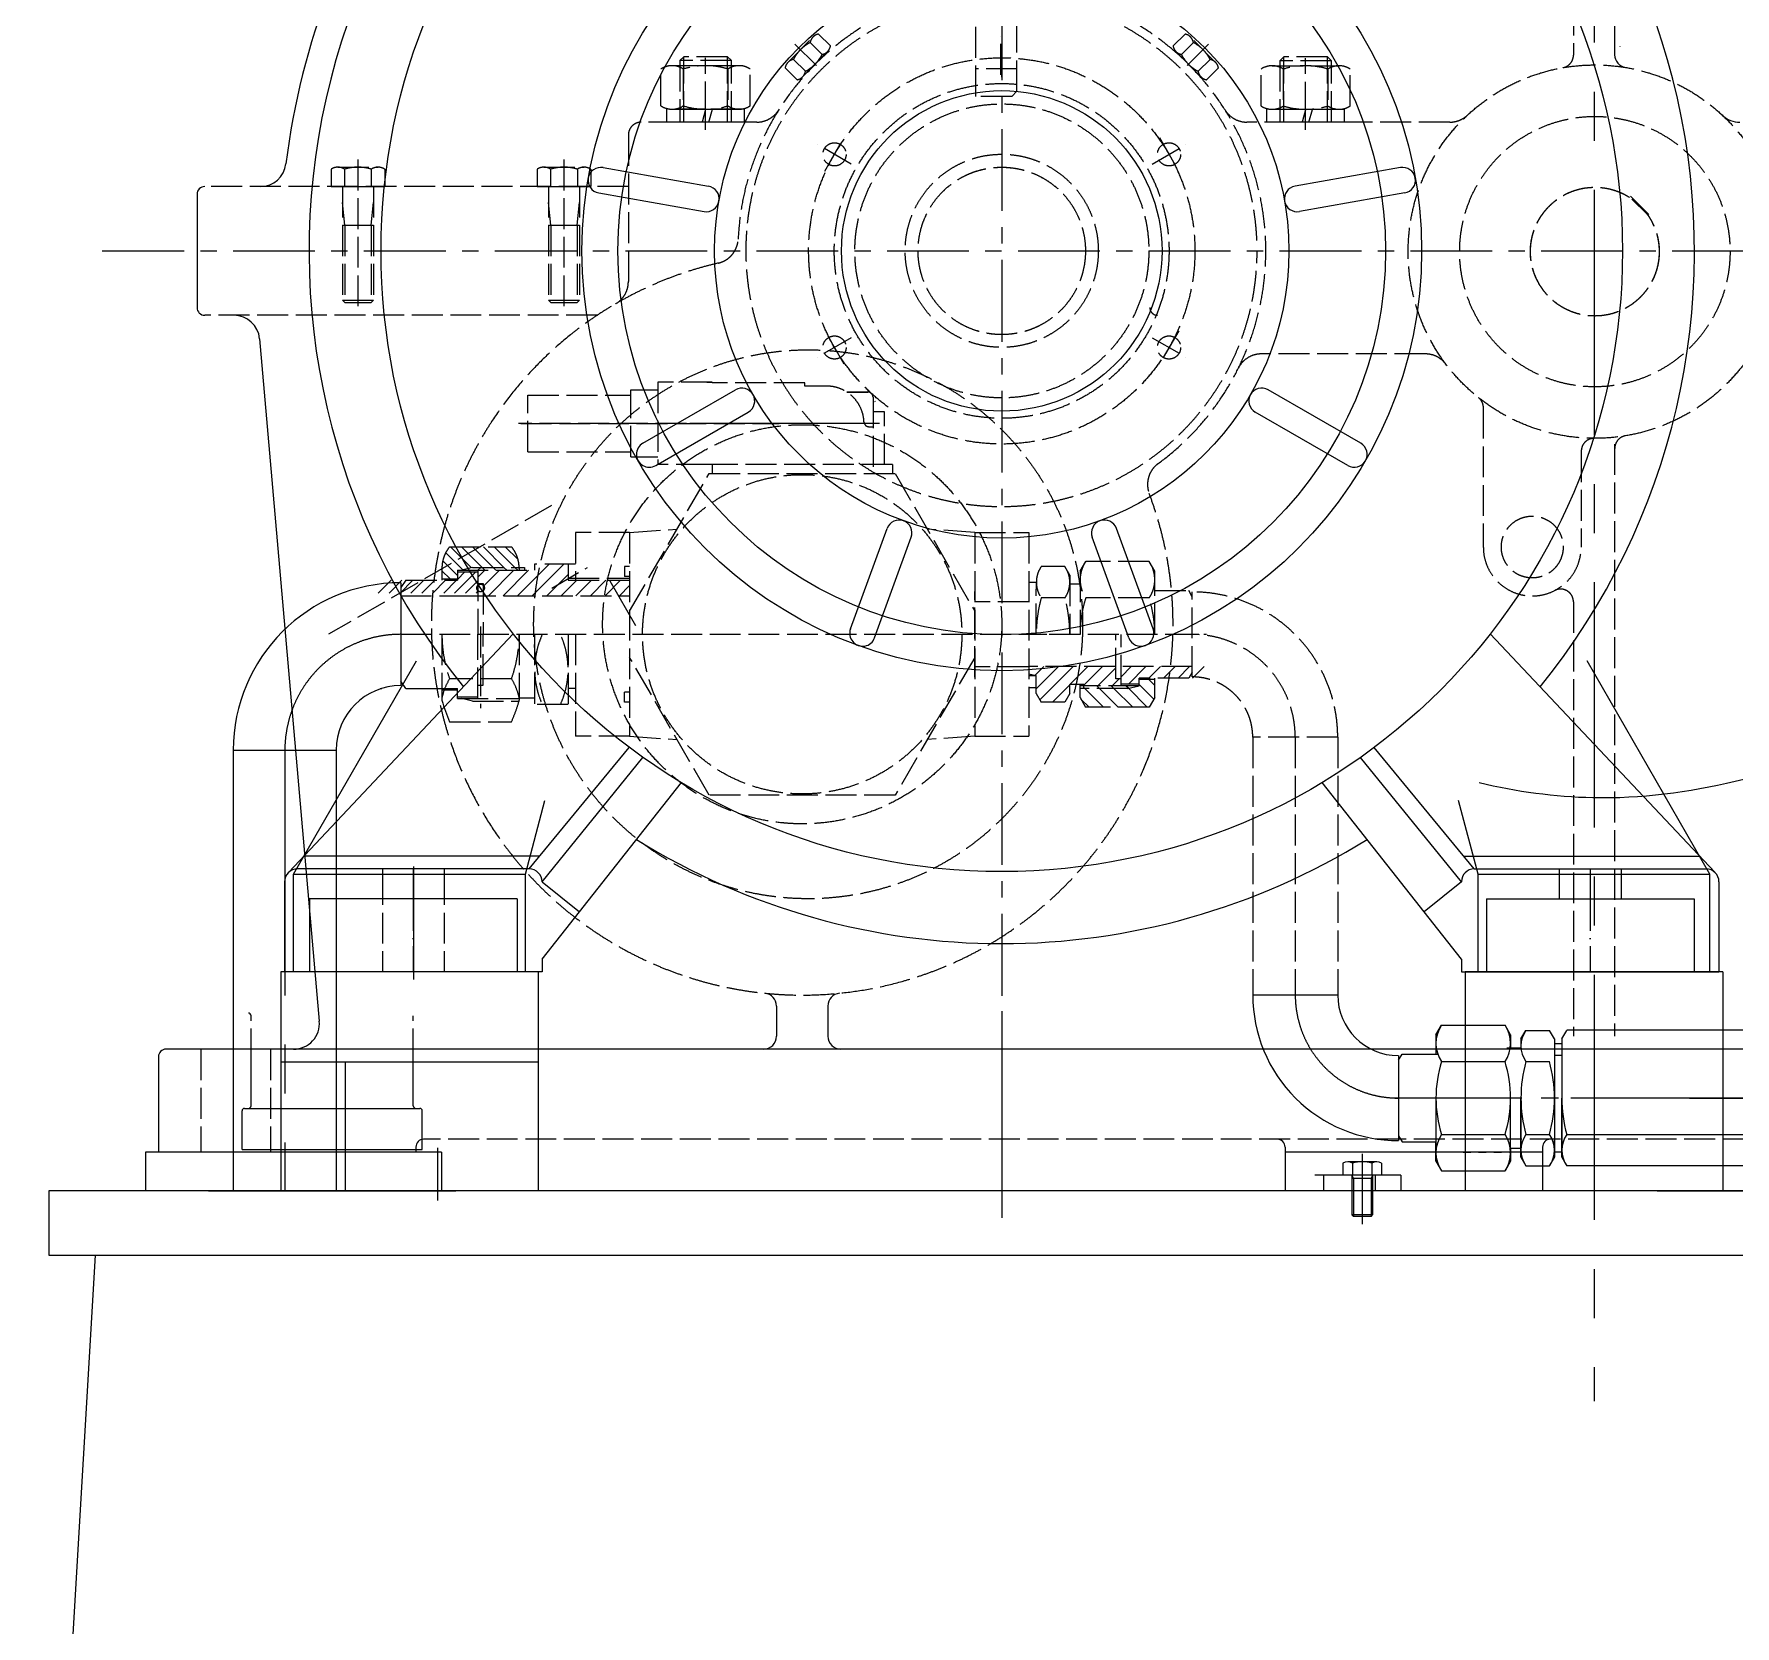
# Model space of a CAD drawing. Header units: millimetres. Extents: x 1925 to 561113, y 7411 to 433459.
# Drawn here: x 117034 to 133811, y 329685 to 345388 of the extents above; entities that cross this region are included whole.
import ezdxf

# ---------------------------------------------------------------- set-up
doc = ezdxf.new("R2010")
doc.units = ezdxf.units.MM
doc.header["$LTSCALE"] = 25.4
for name, pattern in [('ACAD_ISO02W100', [15, 12, -3]), ('ACAD_ISO04W100', [30, 24, -3, 0, -3]), ('CENTER', [50.8, 31.75, -6.35, 6.35, -6.35]), ('EB_DASH', [6, 3, -3]), ('EB_DASHDOTDOT', [45, 30, -3, 3, -3, 3, -3])]:
    doc.linetypes.add(name, pattern=pattern)
for name, color, linetype, lineweight in [('CAXA0', 7, 'Continuous', 5), ('CAXA1', 5, 'CENTER', 5), ('CAXA2', 6, 'EB_DASH', 5), ('CAXA3', 7, 'Continuous', 5), ('图层1', 1, 'ACAD_ISO04W100', 5)]:
    doc.layers.add(name, color=color, linetype=linetype, lineweight=lineweight)

msp = doc.modelspace()

# ---------------------------------------------------------------- linework, layer by layer
at = {"color": 7, "lineweight": 5}
for p, q in [((122647.11, 344070.84), (123685.93, 343887.66)), ((130509.96, 344070.84), (129471.14, 343887.66)), ((122603, 343820.7), (123641.82, 343637.52)), ((130554.07, 343820.7), (129515.25, 343637.52)), ((123038.4, 341351.41), (123951.93, 341878.83)), ((130118.67, 341351.41), (129205.14, 341878.83)), ((123165.4, 341131.44), (124078.93, 341658.86)), ((129991.67, 341131.44), (129078.14, 341658.86)), ((125086.16, 339519.73), (125446.94, 340510.96)), ((125324.84, 339432.86), (125685.62, 340424.09)), ((127832.22, 339432.86), (127471.44, 340424.09)), ((128070.9, 339519.73), (127710.13, 340510.96)), ((119546.36, 337119.78), (121760.33, 339471.16)), ((133610.71, 337119.78), (131396.73, 339471.16)), ((121917.63, 337152.66), (122903.88, 338351.58)), ((122044.63, 337025.66), (123038.96, 338253.07)), ((131112.43, 337025.66), (130118.11, 338253.07)), ((131239.43, 337152.66), (130253.19, 338351.58)), ((122044.63, 336263.66), (123418.56, 338004.7)), ((131112.43, 336263.66), (129738.5, 338004.7)), ((122022.11, 337279.66), (119696.9, 337279.66)), ((131134.96, 337279.66), (133460.16, 337279.66)), ((121917.63, 337152.66), (119631.63, 337152.66)), ((121917.63, 337152.66), (119631.63, 337152.66)), ((131239.43, 337152.66), (133525.43, 337152.66)), ((131239.43, 337152.66), (133525.43, 337152.66)), ((119504.63, 337025.66), (119504.63, 336136.66)), ((122044.63, 337025.66), (122412.87, 336730.29)), ((131112.43, 337025.66), (130744.2, 336730.29)), ((133652.43, 337025.66), (133652.43, 336136.66)), ((121798.76, 336856.43), (119750.51, 336856.43)), ((119750.51, 336856.43), (119750.51, 336136.66)), ((121798.76, 336856.43), (121798.76, 336136.66)), ((131358.31, 336856.43), (133406.56, 336856.43)), ((131358.31, 336856.43), (131358.31, 336136.66)), ((133406.56, 336856.43), (133406.56, 336136.66)), ((122044.63, 336263.66), (122044.63, 336136.66)), ((131112.43, 336263.66), (131112.43, 336136.66)), ((122044.63, 336136.66), (119504.63, 336136.66)), ((131112.43, 336136.66), (133652.43, 336136.66))]:
    msp.add_line(p, q, dxfattribs=at)
for radius in [6122.46, 4141.47, 3785.12, 2832.62, 1580.79]:
    msp.add_circle((126578.53, 343248.66), radius, dxfattribs=at)
for centre, radius, start, end in [((126578.53, 343248.66), 6832.6, 115.549542, 218.999144), ((126578.53, 343248.66), 6832.6, 321.000856, 64.450458), ((122625.05, 343945.77), 127, 80, 260), ((130532.02, 343945.77), 127, 280, 100), ((123663.87, 343762.59), 127, 260, 80), ((129493.19, 343762.59), 127, 100, 280), ((124015.43, 341768.85), 127, 300, 120), ((129141.64, 341768.85), 127, 60, 240), ((123101.9, 341241.43), 127, 120, 300), ((130055.17, 341241.43), 127, 240, 60), ((125566.28, 340467.53), 127, 340, 160), ((127590.78, 340467.53), 127, 20, 200), ((125205.5, 339476.29), 127, 160, 340), ((127951.56, 339476.29), 127, 200, 20), ((126578.53, 343248.66), 6832.6, 238.174872, 301.825128), ((119631.63, 337025.66), 127, 90, 180), ((121917.63, 337025.66), 127, 0, 90), ((131239.43, 337025.66), 127, 90, 180), ((133525.43, 337025.66), 127, 0, 90)]:
    msp.add_arc(centre, radius, start, end, dxfattribs=at)
at = {"layer": 'CAXA0', "color": 7, "linetype": 'Continuous', "lineweight": 5}
for p, q in [((132623.85, 347586.36), (132623.85, 345183.55)), ((118641.26, 343807.34), (118641.26, 342690.01)), ((119258.34, 342381.95), (119847.23, 335650.94)), ((121263.07, 340101.99), (121094.08, 340270.98)), ((121348.61, 340124.22), (121142.54, 340330.29)), ((121453.5, 340127.09), (121250.3, 340330.29)), ((121561.26, 340127.09), (121358.06, 340330.29)), ((121669.03, 340127.09), (121465.83, 340330.29)), ((121776.79, 340127.09), (121573.59, 340330.29)), ((121807.51, 340204.13), (121681.35, 340330.29)), ((121136.75, 340012.79), (121056.89, 340092.65)), ((121209.29, 340048.01), (121065.27, 340192.03)), ((121182.18, 339873.09), (121391.73, 340082.64)), ((121209.29, 340007.96), (121283.97, 340082.64)), ((121412.49, 340031.56), (121480.09, 340099.15)), ((121481.44, 340099.15), (121453.5, 340127.09)), ((121469.32, 339944.7), (121623.77, 340099.15)), ((121515.99, 339847.69), (121767.45, 340099.15)), ((121589.2, 340099.15), (121561.26, 340127.09)), ((121659.68, 339847.69), (121911.14, 340099.15)), ((121696.97, 340099.15), (121669.03, 340127.09)), ((121804.73, 340099.15), (121776.79, 340127.09)), ((121803.36, 339847.69), (122115.27, 340159.6)), ((121947.05, 339847.69), (122258.95, 340159.6)), ((121971.29, 340159.3), (121971.58, 340159.6)), ((120427.84, 339873.09), (120554.84, 340000.09)), ((120535.6, 339873.09), (120662.6, 340000.09)), ((120643.37, 339873.09), (120770.37, 340000.09)), ((120701.29, 340000.09), (120650.49, 339929.12)), ((120650.49, 339975.51), (120650.49, 338960.76)), ((120751.13, 339873.09), (120878.13, 340000.09)), ((120858.89, 339873.09), (120985.89, 340000.09)), ((120966.66, 339873.09), (121093.66, 340000.09)), ((121074.42, 339873.09), (121201.42, 340000.09)), ((121289.95, 339873.09), (121412.49, 339995.63)), ((122090.73, 339847.69), (122301.49, 340058.45)), ((122234.41, 339847.69), (122386.81, 340000.09)), ((122378.1, 339847.69), (122530.5, 340000.09)), ((122521.78, 339847.69), (122674.18, 340000.09)), ((122665.47, 339847.69), (122817.87, 340000.09)), ((122969.92, 339552.12), (122715.92, 339992.06)), ((122809.15, 339847.69), (122908.55, 339947.09)), ((121397.71, 339873.09), (121412.49, 339887.87)), ((119593.76, 337101.94), (120804.96, 339205.89)), ((126845.55, 339142.52), (126850.81, 339147.77)), ((126909.16, 339062.44), (126994.49, 339147.77)), ((126918.73, 338928.32), (127138.18, 339147.77)), ((126954.5, 338820.41), (127281.86, 339147.77)), ((127250.39, 338971.18), (127426.98, 339147.77)), ((127388.66, 338965.77), (127570.66, 339147.77)), ((127524.81, 338958.24), (127703.77, 339137.2)), ((127757.03, 339048.21), (127856.6, 339147.77)), ((127828.25, 338975.74), (128000.28, 339147.77)), ((128030.16, 339033.96), (128143.96, 339147.77)), ((128173.69, 339033.81), (128287.65, 339147.77)), ((128317.22, 339033.66), (128431.33, 339147.77)), ((128460.74, 339033.5), (128575.02, 339147.77)), ((133563.76, 337101.94), (132352.55, 339205.89)), ((120447.29, 338933.29), (120465.45, 338933.29)), ((120701.42, 338933.29), (120650.49, 339004.44)), ((120701.42, 338933.29), (121056.89, 338933.29)), ((127077.82, 338798.62), (127248.96, 338969.76)), ((127398.04, 338932.95), (127388.64, 338942.37)), ((127398.04, 338932.95), (127388.64, 338942.37)), ((127583.3, 338747.36), (127398.04, 338932.95)), ((127583.3, 338747.36), (127398.04, 338932.95)), ((127541.73, 338932.82), (127516.35, 338958.24)), ((127541.73, 338932.82), (127516.35, 338958.24)), ((127726.98, 338747.23), (127541.73, 338932.82)), ((127726.98, 338747.23), (127541.73, 338932.82)), ((127685.41, 338932.69), (127660.03, 338958.11)), ((127685.41, 338932.69), (127660.03, 338958.11)), ((127668.37, 338958.11), (127738.15, 339027.89)), ((127870.67, 338747.1), (127685.41, 338932.69)), ((127870.67, 338747.1), (127685.41, 338932.69)), ((127827.53, 338934.13), (127803.72, 338957.98)), ((127827.53, 338934.13), (127803.72, 338957.98)), ((128014.35, 338746.98), (127827.53, 338934.13)), ((128014.35, 338746.98), (127827.53, 338934.13)), ((128077.8, 338827.22), (127934.77, 338970.52)), ((128077.8, 338827.22), (127934.77, 338970.52)), ((128087.16, 338961.66), (128027.64, 339021.28)), ((128087.16, 338961.66), (128027.64, 339021.28)), ((127439.61, 338747.49), (127360.07, 338827.17)), ((127439.61, 338747.49), (127360.07, 338827.17)), ((118998.71, 338323.73), (120013.46, 338323.73)), ((118998.71, 338323.73), (118998.71, 333977.73)), ((118998.71, 338323.73), (119759.46, 338323.73)), ((120013.46, 338323.73), (120013.46, 333977.73)), ((121879.76, 337101.94), (122072.8, 337828.63)), ((131277.76, 337101.94), (131084.72, 337828.63)), ((119593.76, 337101.94), (121879.76, 337101.94)), ((119593.76, 336136.74), (119593.76, 337101.94)), ((121879.76, 336136.74), (121879.76, 337101.94)), ((131277.76, 337101.94), (133563.76, 337101.94)), ((131277.76, 336136.74), (131277.76, 337101.94)), ((133563.76, 336136.74), (133563.76, 337101.94)), ((122006.76, 336136.81), (119466.49, 336136.81)), ((119466.49, 336136.81), (119466.49, 333977.73)), ((122006.76, 336136.81), (122006.76, 333977.73)), ((131150.76, 336136.81), (131150.76, 333977.75)), ((133690.49, 336136.81), (131150.76, 336136.81)), ((133690.49, 336136.81), (133690.49, 333977.73)), ((129892.53, 335908.42), (129054.33, 335908.42)), ((124356.26, 335800.44), (124356.26, 335501.81)), ((124864.26, 335800.43), (124864.26, 335501.81)), ((130861.38, 335514.84), (130916.98, 335611.15)), ((130916.98, 335611.15), (131542.38, 335611.15)), ((131597.98, 335514.84), (131542.38, 335611.15)), ((131699.58, 335476.53), (131747.97, 335560.35)), ((131747.97, 335560.35), (131981.38, 335560.35)), ((132029.78, 335476.53), (131981.38, 335560.35)), ((132103.44, 335476.53), (132151.83, 335560.35)), ((134697.35, 335560.53), (132151.83, 335560.53)), ((134697.35, 335560.53), (133242.54, 335560.53)), ((137170.48, 335374.81), (118336.46, 335374.81)), ((130861.38, 335514.84), (130861.38, 335324.13)), ((131559.88, 335387.63), (131699.58, 335387.63)), ((131597.98, 335514.84), (131597.98, 335387.63)), ((131699.58, 335476.53), (131699.58, 335387.63)), ((132029.78, 335476.53), (132029.78, 335311.43)), ((132103.44, 335425.82), (132029.78, 335425.82)), ((132103.44, 335476.53), (132103.44, 334359.02)), ((118260.26, 335298.61), (118260.26, 334358.81)), ((122006.76, 335247.81), (119466.49, 335247.81)), ((120101.49, 335247.81), (120101.49, 333977.73)), ((130493.08, 335264.84), (130527.31, 335324.13)), ((130493.08, 335311.41), (130493.08, 334473.32)), ((130527.31, 335324.13), (130880.08, 335324.13)), ((130916.98, 335251.92), (131542.38, 335251.92)), ((131747.97, 335251.74), (131981.38, 335251.74)), ((132103.44, 335311.52), (132029.78, 335311.52)), ((132029.78, 335311.43), (132029.78, 334308.13)), ((130861.38, 334892.33), (130861.38, 334269.81)), ((131597.98, 334269.81), (131597.98, 334892.33)), ((131699.58, 334892.42), (131699.58, 334308.13)), ((131699.58, 334308.13), (131699.58, 334892.33)), ((132103.44, 334892.42), (132103.44, 334308.13)), ((132103.44, 334308.13), (132103.44, 334892.33)), ((119085.49, 334384.13), (119085.49, 334765.13)), ((119110.89, 334790.53), (120838.09, 334790.53)), ((120799.99, 334790.53), (120838.09, 334790.53)), ((120863.49, 334384.13), (120863.49, 334765.13)), ((119085.49, 334384.13), (120863.49, 334384.13)), ((120800.26, 334409.61), (120800.26, 334358.81)), ((129372.64, 334409.63), (129372.64, 334358.83)), ((129372.76, 334409.61), (129372.76, 334358.81)), ((130493.08, 334519.82), (130527.31, 334460.53)), ((130527.31, 334460.53), (130861.38, 334460.53)), ((130861.38, 334269.81), (130861.38, 334460.53)), ((130916.98, 334532.92), (131542.38, 334532.92)), ((131597.98, 334397.03), (131597.98, 334269.81)), ((131597.98, 334397.03), (131699.58, 334397.03)), ((131699.58, 334397.03), (131699.58, 334308.13)), ((131747.97, 334532.92), (131981.38, 334532.92)), ((131912.76, 334409.63), (131912.76, 333977.73)), ((132029.78, 334308.13), (132029.78, 334473.23)), ((132103.44, 334397.03), (132103.44, 334308.13)), ((132151.83, 334532.92), (134697.35, 334532.92)), ((118133.26, 334358.83), (118133.26, 333977.73)), ((119974.64, 334358.83), (118133.26, 334358.83)), ((118412.34, 334358.73), (118133.26, 334358.73)), ((119974.76, 334358.81), (118260.26, 334358.81)), ((121054.26, 334358.81), (118641.26, 334358.81)), ((121054.26, 334358.83), (121054.26, 333977.73)), ((131912.64, 334358.83), (129372.64, 334358.83)), ((129372.64, 334358.83), (129372.64, 333977.73)), ((131315.64, 334358.73), (129372.64, 334358.73)), ((131912.76, 334358.81), (129372.76, 334358.81)), ((131912.76, 334358.81), (129372.76, 334358.81)), ((129906.09, 334358.85), (129474.29, 334358.85)), ((129906.21, 334358.83), (129474.41, 334358.83)), ((129943.99, 334249.71), (129943.99, 334130.38)), ((130277.61, 334265), (129991.65, 334265)), ((130039.31, 334249.71), (130039.31, 334130.38)), ((130229.95, 334249.71), (130229.95, 334130.38)), ((130325.27, 334249.71), (130325.27, 334130.38)), ((130861.38, 334269.81), (130916.98, 334173.51)), ((131597.98, 334269.81), (131542.38, 334173.51)), ((131699.58, 334308.13), (131747.97, 334224.31)), ((131747.97, 334224.31), (131981.38, 334224.31)), ((132029.78, 334308.13), (131981.38, 334224.31)), ((132103.44, 334359.02), (132029.07, 334359.02)), ((132103.44, 334308.13), (132151.83, 334224.31)), ((134697.35, 334224.31), (132151.83, 334224.31)), ((130515.63, 334130.38), (129668.21, 334130.38)), ((130325.27, 334130.38), (129943.99, 334130.38)), ((130236.23, 334130.38), (130033.03, 334130.38)), ((130033.03, 334130.38), (130048.27, 334098.63)), ((130033.03, 334130.38), (130033.03, 333739.22)), ((130236.23, 334098.63), (130033.03, 334098.63)), ((130048.27, 334098.63), (130048.27, 333723.98)), ((130236.23, 334130.38), (130220.99, 334098.63)), ((130220.99, 334098.63), (130220.99, 333723.98)), ((130236.23, 334130.38), (130236.23, 333739.22)), ((130261.63, 334130.38), (130261.63, 333977.98)), ((130515.63, 334130.38), (130515.63, 333977.73)), ((130916.98, 334173.51), (131542.38, 334173.51)), ((139024.54, 333977.73), (117180.44, 333977.73)), ((117180.44, 333977.73), (117180.44, 333342.73)), ((117180.54, 333977.75), (117180.54, 333342.75)), ((138262.54, 333977.75), (117180.54, 333977.75)), ((118755.29, 333977.73), (121193.69, 333977.73)), ((130048.27, 333723.98), (130033.03, 333739.22)), ((130236.23, 333739.22), (130033.03, 333739.22)), ((130220.99, 333723.98), (130048.27, 333723.98)), ((130220.99, 333723.98), (130236.23, 333739.22)), ((117635.91, 333342.73), (117033.52, 323055.75)), ((117180.54, 333342.73), (140201.26, 333342.73))]:
    msp.add_line(p, q, dxfattribs=at)
for centre, radius, start, end in [((126578.65, 343248.8), 7112, 58.997281, 173.068094), ((132409.36, 343251.64), 5207, 308.948505, 93.451408), ((132409.36, 343251.67), 4533.9, 317.848806, 79.539038), ((132750.85, 345183.55), 127, 180, 260.577749), ((133859.18, 344772.81), 254, 226.945607, 269.999997), ((119266.5, 344137.8), 254, 270, 353.068094), ((118717.46, 343807.34), 76.2, 90, 180), ((118717.46, 342690.01), 76.2, 180, 270), ((119005.31, 342359.81), 254, 5, 90), ((120650.49, 338323.73), 1651.78, 90, 180), ((120650.49, 338323.73), 637.03, 90, 180), ((122358.95, 339162.68), 1347.46, 194.916912, 204.529246), ((124229.26, 335800.44), 127, 0, 84.221715), ((124991.26, 335800.43), 127, 95.777372, 179.999999), ((130489.43, 335908.42), 1435.1, 180, 270.145685), ((130489.43, 335908.42), 596.9, 180, 270), ((119148.99, 335704.93), 25.4, 0, 90), ((119594.19, 335628.81), 254, 270, 5), ((131179.58, 335431.63), 318.21, 145.615753, 214.384247), ((131279.77, 335431.63), 318.21, 325.615753, 34.384247), ((131969.78, 335406.04), 270.2, 145.174817, 214.825183), ((118336.46, 335298.61), 76.2, 90, 180), ((124229.26, 335501.81), 127, 270, 0), ((124991.26, 335501.81), 127, 180, 270), ((132050.81, 334892.51), 1189.43, 162.412046, 180), ((130408.54, 334892.51), 1189.43, 0, 17.587954), ((133058.41, 334892.33), 1358.83, 164.662826, 180), ((130670.94, 334892.33), 1358.83, 0, 15.337174), ((132050.81, 334892.33), 1189.43, 180, 197.587954), ((130408.54, 334892.33), 1189.43, 342.412046, 0), ((133058.41, 334892.33), 1358.83, 180, 195.337174), ((130670.94, 334892.33), 1358.83, 344.662826, 0), ((133462.27, 334892.33), 1358.83, 180, 195.337174), ((119110.89, 334765.13), 25.4, 90, 180), ((119148.99, 334815.93), 25.4, 270, 0), ((120799.99, 334815.93), 25.4, 180, 270), ((120838.09, 334765.13), 25.4, 0, 90), ((120876.46, 334409.61), 76.2, 90, 180), ((129296.44, 334409.63), 76.2, 0, 90), ((129296.56, 334409.61), 76.2, 0, 90), ((131179.58, 334353.21), 318.21, 145.615753, 214.384247), ((131279.77, 334353.21), 318.21, 325.615753, 34.384247), ((131969.78, 334378.61), 270.2, 145.174817, 214.825183), ((131988.87, 334409.63), 76.2, 90, 180), ((131759.58, 334378.61), 270.2, 325.174817, 34.825183), ((132373.64, 334378.61), 270.2, 145.174817, 214.825183), ((129991.65, 334183.07), 81.93, 54.42999, 125.57001), ((130134.63, 333960.2), 304.8, 71.776086, 108.223914), ((130277.61, 334183.07), 81.93, 54.42999, 125.57001)]:
    msp.add_arc(centre, radius, start, end, dxfattribs=at)
msp.add_open_spline([(131289, 338005.18), (131656.46, 337916.43), (132502.69, 337799.7), (133827.69, 337967.25), (135179.24, 338455.53), (136349.47, 339315.02), (137268.34, 340447.89), (137865.92, 341791.41), (138095.99, 343253.29), (137939.15, 344735.17), (137400.11, 346134.72), (136511.09, 347356.84), (135328.2, 348306.68), (133929.58, 348947.1), (132222.43, 349129.87), (131028.81, 349258.59), (130337.76, 349302.03)], degree=3, knots=[390.98498626, 390.98498626, 390.98498626, 390.98498626, 435.56299749, 491.28195021, 547.41434303, 603.98953109, 660.95716694, 718.31881984, 776.07240924, 834.21739946, 892.75484467, 951.68474658, 1011.00710686, 1070.72192716, 1130.87730114, 1212.95931794, 1212.95931794, 1212.95931794, 1212.95931794], dxfattribs=at)
msp.add_point((132420.65, 343248.8), dxfattribs=at)
at = {"layer": 'CAXA1', "lineweight": 5}
for p, q in [((126578.53, 354772.72), (126578.53, 335563.62)), ((117706.77, 343248.66), (135450.3, 343248.66))]:
    msp.add_line(p, q, dxfattribs=at)
at = {"layer": 'CAXA1', "linetype": 'CENTER', "lineweight": 5, "ltscale": 3}
for p, q in [((132420.65, 351593.35), (132420.65, 331902.45)), ((119507.49, 338323.73), (119507.49, 333977.73)), ((120774.86, 337178.14), (120774.86, 336060.54)), ((126578.63, 335750.21), (126578.63, 333711.75)), ((135578.16, 334892.42), (130425.93, 334892.42)), ((138845.44, 334892.37), (131900.29, 334892.37)), ((133361.07, 334892.24), (135707.08, 334892.24)), ((133450.05, 334892.24), (135796.07, 334892.24)), ((121015.89, 333882.47), (121015.89, 334401.68)), ((130134.63, 334341.2), (130134.63, 333647.78)), ((126578.5, 333977.95), (126578.5, 333711.71))]:
    msp.add_line(p, q, dxfattribs=at)
for centre, radius, start, end in [((120650.49, 338323.73), 1143, 90, 180.000001), ((130489.43, 335908.42), 1016, 180, 270.20578)]:
    msp.add_arc(centre, radius, start, end, dxfattribs=at)
at = {"layer": 'CAXA2', "color": 7, "linetype": 'ACAD_ISO02W100', "lineweight": 5}
for p, q in [((126322.5, 344772.81), (126322.5, 350376.9)), ((126322.5, 344770.65), (126322.5, 350358.65)), ((126728.9, 344823.61), (126728.9, 350382.26)), ((126728.9, 344823.61), (126728.9, 350364.01)), ((132217.45, 347583.28), (132217.45, 345180.85)), ((124469.45, 345108.35), (124716.79, 345358.73)), ((124750.85, 345077.73), (124538.91, 345287.09)), ((124688.74, 345303.99), (124806.96, 345187.21)), ((124889.4, 345270.67), (124771.18, 345387.46)), ((126569.61, 344986.3), (126569.61, 345367.3)), ((126578.76, 344963.05), (126578.76, 345344.05)), ((128267.91, 345270.67), (128386.13, 345387.46)), ((128468.57, 345303.99), (128350.35, 345187.21)), ((128406.46, 345077.73), (128618.4, 345287.09)), ((128687.86, 345108.35), (128440.52, 345358.73)), ((123403.53, 345125.51), (123441.63, 345163.61)), ((123911.53, 345125.51), (123403.53, 345125.51)), ((123403.53, 345125.51), (123403.53, 344519.27)), ((123873.43, 345163.61), (123441.63, 345163.61)), ((123441.63, 344519.27), (123441.63, 345163.61)), ((123657.53, 344614.28), (123657.53, 345152.18)), ((123911.53, 345125.51), (123873.43, 345163.61)), ((123873.43, 344519.27), (123873.43, 345163.61)), ((123911.53, 344519.27), (123911.53, 345125.51)), ((124523.84, 345137.07), (124642.06, 345020.29)), ((124614.01, 344965.54), (124861.35, 345215.93)), ((128543.3, 344965.54), (128295.96, 345215.93)), ((128633.47, 345137.07), (128515.25, 345020.29)), ((129321.85, 345125.05), (129359.95, 345163.15)), ((129829.85, 345125.05), (129321.85, 345125.05)), ((129321.85, 345125.05), (129321.85, 344518.81)), ((129791.75, 345163.15), (129359.95, 345163.15)), ((129359.95, 344518.81), (129359.95, 345163.15)), ((129575.85, 344613.18), (129575.85, 345151.08)), ((129829.85, 345125.05), (129791.75, 345163.15)), ((129791.75, 344518.81), (129791.75, 345163.15)), ((129829.85, 344518.81), (129829.85, 345125.05)), ((132673.76, 345263.9), (132673.76, 345262.58)), ((132675.16, 345263.82), (132675.16, 345262.5)), ((123217.59, 344679.16), (123217.59, 345043.54)), ((123327.57, 345075.98), (123987.48, 345075.98)), ((123437.56, 345043.54), (123437.56, 344679.16)), ((123877.5, 345043.54), (123877.5, 344679.16)), ((124097.47, 344679.16), (124097.47, 345043.54)), ((124559.62, 344936.82), (124441.4, 345053.61)), ((126728.9, 345045.49), (126322.5, 345045.49)), ((128597.69, 344936.82), (128715.91, 345053.61)), ((129135.91, 344678.07), (129135.91, 345042.44)), ((129245.9, 345074.88), (129905.81, 345074.88)), ((129355.88, 345042.44), (129355.88, 344678.07)), ((129795.83, 345042.44), (129795.83, 344678.07)), ((130015.8, 344678.07), (130015.8, 345042.44)), ((126678.1, 344772.81), (126322.5, 344772.81)), ((126678.1, 344772.81), (126728.9, 344823.61)), ((124041.07, 344646.27), (123273.99, 344646.27)), ((123273.99, 344519.27), (123273.99, 344646.27)), ((123327.57, 344646.72), (123987.48, 344646.72)), ((123629.06, 344535.7), (123658.69, 344646.27)), ((123657.53, 344443.07), (123657.53, 344722.47)), ((123690.4, 344519.27), (123724.43, 344646.27)), ((124041.07, 344519.27), (124041.07, 344646.27)), ((129959.39, 344645.17), (129192.31, 344645.17)), ((129192.31, 344518.17), (129192.31, 344645.17)), ((129245.9, 344645.62), (129905.81, 344645.62)), ((129547.39, 344534.6), (129577.01, 344645.17)), ((129575.85, 344441.97), (129575.85, 344721.37)), ((129608.72, 344518.17), (129642.75, 344645.17)), ((129959.39, 344518.17), (129959.39, 344645.17)), ((124162.54, 344518.81), (123022.72, 344518.81)), ((124041.07, 344519.27), (123273.99, 344519.27)), ((123624.66, 344519.27), (123629.06, 344535.7)), ((130998.01, 344518.81), (128996.84, 344518.81)), ((129959.39, 344518.17), (129192.31, 344518.17)), ((129542.98, 344518.17), (129547.39, 344534.6)), ((122895.72, 344391.81), (122895.72, 342945.94)), ((125093.96, 344105.8), (124764, 344296.3)), ((124833.73, 344036.07), (125024.23, 344366.03)), ((128063.56, 344105.8), (128393.52, 344296.3)), ((128133.29, 344366.03), (128323.79, 344036.07)), ((120228.53, 344150.57), (120228.53, 342664.67)), ((122260.53, 344150.57), (122260.53, 342664.67)), ((119964.56, 344054.91), (119964.56, 343883.87)), ((120030.55, 344074.37), (120426.5, 344074.37)), ((120096.54, 344054.91), (120096.54, 343883.87)), ((120360.51, 344054.91), (120360.51, 343883.87)), ((120492.49, 344054.91), (120492.49, 343883.87)), ((121996.56, 344054.91), (121996.56, 343883.87)), ((122062.55, 344074.37), (122458.5, 344074.37)), ((122128.54, 344054.91), (122128.54, 343883.87)), ((122392.51, 344054.91), (122392.51, 343883.87)), ((122524.49, 344054.91), (122524.49, 343883.87)), ((122895.72, 343883.8), (118717.46, 343883.8)), ((119964.56, 343883.87), (120492.49, 343883.87)), ((120076.13, 343883.87), (120380.93, 343883.87)), ((120076.13, 343883.87), (120076.13, 342763.73)), ((120380.93, 343883.87), (120380.93, 342763.73)), ((121996.56, 343883.87), (122524.49, 343883.87)), ((122108.13, 343883.87), (122412.93, 343883.87)), ((122108.13, 343883.87), (122108.13, 342763.73)), ((122412.93, 343883.87), (122412.93, 342763.73)), ((132779.26, 343787.98), (132958.87, 343608.37)), ((132780.19, 343787.94), (132959.8, 343608.34)), ((120098.99, 343502.87), (120076.13, 343725.12)), ((120358.07, 343502.87), (120380.93, 343725.12)), ((122130.99, 343502.87), (122108.13, 343725.12)), ((122390.07, 343502.87), (122412.93, 343725.12)), ((132794.48, 343760.48), (132945.69, 343609.96)), ((120076.13, 343502.87), (120380.93, 343502.87)), ((120098.99, 343502.87), (120098.99, 342740.87)), ((120358.07, 343502.87), (120358.07, 342740.87)), ((122108.13, 343502.87), (122412.93, 343502.87)), ((122130.99, 343502.87), (122130.99, 342740.87)), ((122390.07, 343502.87), (122390.07, 342740.87)), ((120098.99, 342740.87), (120076.13, 342763.73)), ((120076.13, 342763.73), (120380.93, 342763.73)), ((120358.07, 342740.87), (120380.93, 342763.73)), ((122130.99, 342740.87), (122108.13, 342763.73)), ((122108.13, 342763.73), (122412.93, 342763.73)), ((122390.07, 342740.87), (122412.93, 342763.73)), ((122588.48, 342613.81), (118717.46, 342613.81)), ((120098.99, 342740.87), (120358.07, 342740.87)), ((122130.99, 342740.87), (122390.07, 342740.87)), ((125024.23, 342131.07), (124833.73, 342461.03)), ((128323.79, 342461.03), (128133.29, 342131.07)), ((125093.96, 342391.3), (124764, 342200.8)), ((128063.56, 342391.3), (128393.52, 342200.8)), ((130756.36, 342232.77), (129139.46, 342232.77)), ((123721.35, 341953.44), (123187.95, 341953.44)), ((123187.95, 341953.44), (123187.95, 341140.64)), ((123670.55, 341953.44), (123721.35, 341953.44)), ((123721.35, 341953.44), (123721.35, 341947.06)), ((124635.73, 341947.06), (123721.35, 341947.06)), ((124635.73, 341915.14), (124635.73, 341947.06)), ((121905.25, 341267.68), (121905.25, 341826.48)), ((121905.25, 341826.48), (122921.25, 341826.48)), ((122921.25, 341877.28), (123187.95, 341877.28)), ((122921.25, 341216.88), (122921.25, 341877.28)), ((124851.65, 341915.14), (124635.73, 341915.14)), ((125051.39, 341856.24), (125258.4, 341856.24)), ((125258.4, 341856.24), (125051.39, 341856.24)), ((125309.2, 341805.44), (125309.2, 341077.2)), ((125329.25, 341764.84), (125323.46, 341761.49)), ((125423.15, 341661.34), (125309.2, 341661.34)), ((125423.15, 341140.64), (125423.15, 341661.34)), ((131328.52, 341701.63), (131328.52, 340327.81)), ((125372.8, 341547.04), (121811.65, 341547.04)), ((121834.35, 341547.08), (124382.76, 341547.08)), ((125299.13, 341547.04), (123502.64, 341547.04)), ((125270.15, 341514.54), (125309.2, 341514.54)), ((121905.25, 341267.68), (122921.25, 341267.68)), ((132293.72, 341273.12), (132293.72, 340327.81)), ((132623.92, 341343.81), (132623.92, 335501.81)), ((122921.25, 341216.88), (123187.95, 341216.88)), ((123670.55, 341140.64), (123187.95, 341140.64)), ((125499.35, 341140.64), (123502.64, 341140.64)), ((123721.35, 341140.64), (123502.64, 341140.64)), ((123721.35, 341140.64), (123721.35, 341054.28)), ((125499.35, 341140.64), (125499.35, 341054.28)), ((122908.55, 339694.17), (123693.81, 341054.28)), ((123693.81, 341054.28), (125526.89, 341054.28)), ((125526.89, 341054.28), (126312.15, 339694.17)), ((122138.89, 340737.52), (119939.18, 339467.52)), ((122908.55, 340471.35), (122375.15, 340471.35)), ((122375.15, 340471.35), (122375.15, 340000.09)), ((122908.55, 340471.35), (123376.56, 340504.78)), ((122908.55, 340471.35), (122908.55, 338462.2)), ((126312.15, 340471.35), (125844.14, 340504.78)), ((126312.15, 340471.35), (126845.55, 340471.35)), ((126312.15, 340471.35), (126312.15, 338462.2)), ((126845.55, 340471.35), (126845.55, 338462.2)), ((121133.09, 340330.29), (121742.69, 340330.29)), ((121056.89, 340117.57), (121056.89, 340000.09)), ((121209.29, 340099.15), (121971.29, 340099.15)), ((121209.29, 340099.15), (121209.29, 340000.09)), ((121209.29, 340082.64), (121412.49, 340082.64)), ((121359.65, 340127.09), (121252.15, 340099.15)), ((121359.65, 340127.09), (121818.75, 340127.09)), ((121412.49, 340099.15), (121440.43, 340127.09)), ((121412.49, 340099.15), (121412.49, 339466.69)), ((121818.75, 340127.09), (121869.69, 340127.09)), ((121818.89, 340117.57), (121818.89, 340099.15)), ((121869.69, 340127.09), (121869.69, 340099.15)), ((122375.15, 340159.6), (121971.29, 340159.6)), ((121971.29, 340159.6), (121971.29, 340099.15)), ((122139.68, 339923.34), (122491.64, 340126.54)), ((122301.49, 340159.6), (122301.49, 340000.09)), ((122301.49, 340159.6), (122301.49, 340000.09)), ((122857.75, 340134.8), (122857.75, 340038.28)), ((122908.55, 340134.8), (122857.75, 340134.8)), ((127201.62, 340134.55), (126968.2, 340134.76)), ((127201.62, 340134.55), (126968.2, 340134.76)), ((127249.93, 340050.68), (127201.62, 340134.55)), ((127249.93, 340050.68), (127201.62, 340134.55)), ((127351.57, 340088.91), (127351.01, 339466.39)), ((127351.57, 340088.91), (127351.01, 339466.39)), ((127351.57, 340088.91), (127407.26, 340185.16)), ((127351.57, 340088.91), (127407.26, 340185.16)), ((128032.65, 340184.6), (127407.26, 340185.16)), ((128032.65, 340184.6), (127407.26, 340185.16)), ((128088.17, 340088.25), (128032.65, 340184.6)), ((128088.17, 340088.25), (128032.65, 340184.6)), ((128087.61, 339465.73), (128088.17, 340088.25)), ((128087.61, 339465.73), (128088.17, 340088.25)), ((120701.29, 340000.09), (121209.29, 340000.09)), ((121056.89, 340012.79), (121209.29, 340012.79)), ((121412.49, 339968.34), (121462.53, 339968.34)), ((121462.53, 339968.34), (121462.53, 339466.69)), ((122301.49, 340021), (122908.55, 340021)), ((122301.49, 340000.09), (122908.55, 340000.09)), ((122908.55, 340038.28), (122857.75, 340038.28)), ((126919.67, 339979.32), (126845.55, 339979.32)), ((126919.21, 339466.78), (126919.67, 339980.49)), ((126919.21, 339466.78), (126919.67, 339980.49)), ((127249.93, 340050.68), (127249.41, 339466.48)), ((127249.93, 340050.68), (127249.41, 339466.48)), ((127351.45, 339961.69), (127249.85, 339961.78)), ((127351.45, 339961.69), (127249.85, 339961.78)), ((120650.49, 339847.69), (121412.49, 339847.69)), ((121282.1, 339847.69), (122908.46, 339847.69)), ((126845.55, 339786.82), (126312.15, 339786.82)), ((126312.24, 339044.42), (126312.24, 339888.97)), ((127201.34, 339825.94), (126967.93, 339826.15)), ((127201.34, 339825.94), (126967.93, 339826.15)), ((128032.33, 339825.19), (127406.93, 339825.75)), ((128032.33, 339825.19), (127406.93, 339825.75)), ((128088, 339897.53), (128423.28, 339897.53)), ((128457.77, 339837.67), (128423.28, 339897.53)), ((128457.43, 339046.64), (128457.43, 339884.84)), ((132217.52, 339786.01), (132217.52, 335501.81)), ((120650.49, 339466.78), (127023.58, 339466.78)), ((121056.89, 339466.69), (121056.89, 338815.82)), ((121412.49, 338834.23), (121412.49, 339466.69)), ((121437.89, 339542.89), (121437.89, 338739.62)), ((121462.53, 338965.04), (121462.53, 339466.69)), ((121818.89, 339466.69), (121818.89, 338815.82)), ((121971.29, 339466.69), (121971.29, 338773.78)), ((122301.49, 339466.69), (122301.49, 338773.78)), ((122375.15, 339466.78), (122375.15, 338462.2)), ((127047.75, 339467), (128597.13, 339467)), ((127703.68, 339027.92), (127704.07, 339466.07)), ((127703.68, 339027.92), (127704.07, 339466.07)), ((127756.95, 338958.03), (127757.41, 339466.03)), ((127756.95, 338958.03), (127757.41, 339466.03)), ((123693.81, 337879.28), (122908.55, 339239.38)), ((126312.15, 339239.38), (125526.89, 337879.28)), ((126845.55, 339146.74), (126312.15, 339146.74)), ((128457.43, 339147.77), (126845.55, 339147.77)), ((126845.55, 339076.63), (126918.83, 339060.28)), ((128457.43, 339093.22), (128422.81, 339033.39)), ((121056.89, 338933.29), (121209.29, 338933.29)), ((121056.89, 338920.59), (121209.29, 338920.59)), ((121742.69, 339028.54), (121133.09, 339028.54)), ((121209.29, 338834.23), (121209.29, 338933.29)), ((121412.49, 338965.04), (121462.53, 338965.04)), ((122375.15, 338933.29), (122301.49, 338933.29)), ((126845.55, 339060.28), (126918.85, 339060.28)), ((126918.74, 338937.92), (126845.55, 338937.92)), ((126918.69, 338882.58), (126918.85, 339060.28)), ((126918.69, 338882.58), (126918.83, 339047.68)), ((127248.89, 338882.28), (127248.97, 338971.18)), ((127248.89, 338882.28), (127248.97, 338971.18)), ((127388.67, 338971.06), (127248.97, 338971.18)), ((127388.67, 338971.06), (127248.97, 338971.18)), ((127820.5, 338932.57), (127345.07, 338933)), ((127820.5, 338932.57), (127345.07, 338933)), ((127350.45, 338843.88), (127350.57, 338971.09)), ((127350.45, 338843.88), (127350.57, 338971.09)), ((127934.75, 338957.87), (127350.55, 338958.39)), ((127934.75, 338957.87), (127350.55, 338958.39)), ((127388.63, 338932.96), (127388.67, 338971.06)), ((127388.63, 338932.96), (127388.67, 338971.06)), ((127757.02, 339027.88), (127703.68, 339027.92)), ((127757.02, 339027.88), (127703.68, 339027.92)), ((127934.77, 338975.65), (127756.97, 338975.81)), ((127934.77, 338975.65), (127756.97, 338975.81)), ((127820.5, 338932.57), (127934.75, 338957.87)), ((127820.5, 338932.57), (127934.75, 338957.87)), ((127934.75, 338957.87), (127934.82, 339034.07)), ((127934.75, 338957.87), (127934.82, 339034.07)), ((128087.21, 339021.23), (127934.81, 339021.37)), ((128087.21, 339021.23), (127934.81, 339021.37)), ((128422.81, 339033.63), (127934.82, 339034.07)), ((128087.05, 338843.21), (128087.22, 339033.93)), ((128087.05, 338843.21), (128087.22, 339033.93)), ((121209.29, 338850.74), (121412.49, 338850.74)), ((121209.29, 338834.23), (121818.89, 338834.23)), ((121359.65, 338806.29), (121252.15, 338834.23)), ((121359.65, 338806.29), (121818.75, 338806.29)), ((121818.89, 338840.31), (121971.29, 338840.31)), ((122301.49, 338773.78), (121971.29, 338773.78)), ((122908.55, 338895.28), (122857.75, 338895.28)), ((122857.75, 338798.76), (122857.75, 338895.28)), ((122908.55, 338798.76), (122857.75, 338798.76)), ((126918.69, 338882.58), (126967, 338798.72)), ((126918.69, 338882.58), (126967, 338798.72)), ((127200.42, 338798.51), (126967, 338798.72)), ((127200.42, 338798.51), (126967, 338798.72)), ((127248.89, 338882.28), (127200.42, 338798.51)), ((127248.89, 338882.28), (127200.42, 338798.51)), ((127350.45, 338843.88), (127405.97, 338747.52)), ((127350.45, 338843.88), (127405.97, 338747.52)), ((128031.36, 338746.96), (127405.97, 338747.52)), ((128031.36, 338746.96), (127405.97, 338747.52)), ((128087.05, 338843.21), (128031.36, 338746.96)), ((128087.05, 338843.21), (128031.36, 338746.96)), ((121133.09, 338603.27), (121742.69, 338603.27)), ((122908.55, 338462.2), (122375.15, 338462.2)), ((122908.55, 338462.2), (123376.56, 338428.77)), ((126312.15, 338462.2), (125844.14, 338428.77)), ((126312.15, 338462.2), (126845.55, 338462.2)), ((129892.53, 338450.73), (129054.33, 338450.73)), ((129054.33, 338450.73), (129054.33, 335908.42)), ((129473.43, 338450.73), (129473.43, 335906.96)), ((129892.53, 338450.73), (129892.53, 335908.42)), ((125526.89, 337879.28), (123693.81, 337879.28)), ((120470.06, 337101.94), (120470.06, 336136.74)), ((121079.66, 337101.94), (121079.66, 336136.74)), ((118679.36, 335374.81), (118679.36, 334358.81)), ((119365.16, 335374.81), (119365.16, 334358.81)), ((134376.67, 334485.81), (120876.46, 334485.81))]:
    msp.add_line(p, q, dxfattribs=at)
for centre, radius in [((126578.76, 343248.55), 1905), ((132428.59, 343241.61), 1841.5), ((126577.66, 343248.77), 1651), ((126579.69, 343248.77), 1449.79), ((132428.59, 343241.61), 1333.5), ((124928.98, 344201.05), 114.3), ((128228.54, 344201.05), 114.3), ((126578.65, 343249.76), 952.5), ((126578.76, 343248.74), 825.5), ((126578.76, 343248.55), 825.5), ((126578.76, 343248.55), 825.5), ((132427.66, 343241.67), 635), ((132428.59, 343241.64), 635), ((124668.91, 339565.81), 2707.28), ((124928.98, 342296.05), 114.3), ((128228.54, 342296.05), 114.3), ((124610.35, 339565.84), 1968.5), ((124610.35, 339466.78), 1574.8), ((131811.12, 340327.81), 304.8), ((121438.08, 339923.96), 37.5)]:
    msp.add_circle(centre, radius, dxfattribs=at)
for centre, radius, start, end in [((126579.69, 343248.77), 2603.5, 306.280444, 177.449885), ((126575.64, 343248.77), 2521.42, 2.35102, 0.000748), ((124864.17, 344965.79), 381, 117.417032, 153.284898), ((124789.49, 345286.92), 102.19, 100.320929, 170.381001), ((128367.82, 345286.92), 102.19, 9.618999, 79.679071), ((128293.14, 344965.79), 381, 26.715102, 62.582968), ((124542.15, 345036.53), 102.19, 100.320929, 170.381001), ((124466.63, 345358.49), 381, 297.417032, 333.284898), ((124788.65, 345287.75), 102.19, 280.320929, 350.381001), ((128368.66, 345287.75), 102.19, 189.618999, 259.679071), ((128690.68, 345358.49), 381, 206.715102, 242.582968), ((128615.16, 345036.53), 102.19, 9.618999, 79.679071), ((132090.45, 345180.85), 127, 279.891042, 0.000002), ((123327.57, 344873.32), 202.67, 57.132768, 122.867232), ((123657.53, 344313.98), 762, 73.221345, 106.778655), ((123987.48, 344873.32), 202.67, 57.132768, 122.867232), ((124541.31, 345037.36), 102.19, 280.320929, 350.381001), ((128616, 345037.36), 102.19, 189.618999, 259.679071), ((129245.9, 344872.22), 202.67, 57.132768, 122.867232), ((129575.85, 344312.88), 762, 73.221345, 106.778655), ((129905.81, 344872.22), 202.67, 57.132768, 122.867232), ((123327.57, 344849.39), 202.67, 237.132768, 302.867232), ((123657.53, 345408.72), 762, 253.221345, 286.778655), ((123987.48, 344849.39), 202.67, 237.132768, 302.867232), ((124162.54, 344772.81), 254, 269.999995, 327.76828), ((128996.84, 344772.81), 254, 212.231727, 270.000002), ((129245.9, 344848.29), 202.67, 237.132768, 302.867232), ((129575.85, 345407.62), 762, 253.221345, 286.778655), ((129905.81, 344848.29), 202.67, 237.132768, 302.867232), ((123022.72, 344391.81), 127, 90, 180), ((130998.01, 344772.81), 254, 269.999992, 313.054425), ((120030.55, 343952.77), 121.6, 57.132768, 122.867232), ((120228.53, 343617.17), 457.2, 73.221345, 106.778655), ((120426.5, 343952.77), 121.6, 57.132768, 122.867232), ((122062.55, 343952.77), 121.6, 57.132768, 122.867232), ((122260.53, 343617.17), 457.2, 73.221345, 106.778655), ((122458.5, 343952.77), 121.6, 57.132768, 122.867232), ((123725.02, 343375.91), 254, 283.080466, 357.449885), ((124610.29, 339565.81), 3657.6, 103.080466, 20.649862), ((122641.72, 342945.94), 254, 300.216281, 0.000003), ((128115.53, 342689.68), 76.2, 180, 270), ((129139.46, 341978.77), 254, 89.999999, 153.612203), ((130756.36, 341978.77), 254, 37.059458, 89.999994), ((124851.65, 341547.04), 368.1, 2.503379, 90), ((125258.4, 341805.44), 50.8, 0, 90), ((131202.45, 341701.63), 127, 0, 51.472968), ((125270.15, 341565.34), 50.8, 182.503456, 269.999969), ((132751.85, 341299.83), 127, 99.451475, 179.999999), ((132421.65, 341273.12), 127, 89.797767, 179.999998), ((128270.58, 340945.26), 254, 126.280444, 200.649862), ((121391.92, 340117.57), 335.03, 140.584042, 180.000002), ((121483.86, 340117.57), 335.03, 0, 39.41596), ((131811.12, 340327.81), 482.6, 180, 0), ((127189.87, 339980.25), 270.2, 145.123382, 214.773748), ((127189.87, 339980.25), 270.2, 145.123382, 214.773748), ((126979.67, 339980.44), 270.2, 325.123382, 34.773748), ((126979.67, 339980.44), 270.2, 325.123382, 34.773748), ((127669.7, 340005.22), 318.21, 145.564318, 214.332813), ((127669.7, 340005.22), 318.21, 145.564318, 214.332813), ((127769.89, 340005.13), 318.21, 325.564318, 34.332813), ((127769.89, 340005.13), 318.21, 325.564318, 34.332813), ((132090.52, 339786.01), 127, 0, 117.279616), ((128278.04, 339465.56), 1358.83, 164.611392, 179.948565), ((128278.04, 339465.56), 1358.83, 164.611392, 179.948565), ((125890.58, 339467.7), 1358.83, 359.948565, 15.285739), ((125890.58, 339467.7), 1358.83, 359.948565, 15.285739), ((128540.44, 339465.32), 1189.43, 162.360611, 179.948565), ((128540.44, 339465.32), 1189.43, 162.360611, 179.948565), ((126898.18, 339466.8), 1189.43, 359.948565, 17.536519), ((126898.18, 339466.8), 1189.43, 359.948565, 17.536519), ((128457.43, 338449.74), 1435.1, 0.039552, 90.000002), ((122354.67, 339466.69), 1297.78, 180, 199.731614), ((120521.11, 339466.69), 1297.78, 340.268386, 0), ((122796.99, 339120.24), 825.7, 155.191398, 204.808602), ((121475.79, 339120.24), 825.7, 335.191398, 24.808602), ((128457.43, 338449.74), 1016, 0.055868, 90.000003), ((121609.69, 338726.06), 564.49, 147.598307, 168.322367), ((121266.09, 338726.06), 564.49, 11.677633, 32.401693), ((128457.43, 338449.74), 596.9, 0.095094, 90.000004), ((120516.84, 339162.68), 1347.46, 335.470754, 345.083088)]:
    msp.add_arc(centre, radius, start, end, dxfattribs=at)
at = {"layer": 'CAXA3', "color": 7, "linetype": 'EB_DASHDOTDOT', "lineweight": 5}
for p, q in [((119174.39, 334815.93), (119174.39, 335704.93)), ((120774.59, 334815.93), (120774.59, 335704.93))]:
    msp.add_line(p, q, dxfattribs=at)
at = {"layer": 'CAXA3', "color": 7, "linetype": 'EB_DASH', "lineweight": 5}
msp.add_line((131128.01, 334358.93), (131597.98, 334358.93), dxfattribs=at)
at = {"layer": 'CAXA3', "color": 7, "linetype": 'Continuous', "lineweight": 5}
for p, q in [((129753.69, 334130.38), (129753.69, 333977.73)), ((133042.95, 333977.73), (145756.72, 333977.73))]:
    msp.add_line(p, q, dxfattribs=at)
at = {"layer": '图层1', "color": 7, "lineweight": 5}
for p, q in [((120469.83, 337152.66), (120469.83, 336856.43)), ((120774.63, 337152.66), (120774.63, 336136.66)), ((121079.43, 337152.66), (121079.43, 336856.43)), ((132077.63, 337152.66), (132077.63, 336856.43)), ((132382.43, 337152.66), (132382.43, 336136.66)), ((132687.23, 337152.66), (132687.23, 336856.43))]:
    msp.add_line(p, q, dxfattribs=at)

doc.saveas('drawing.dxf')
